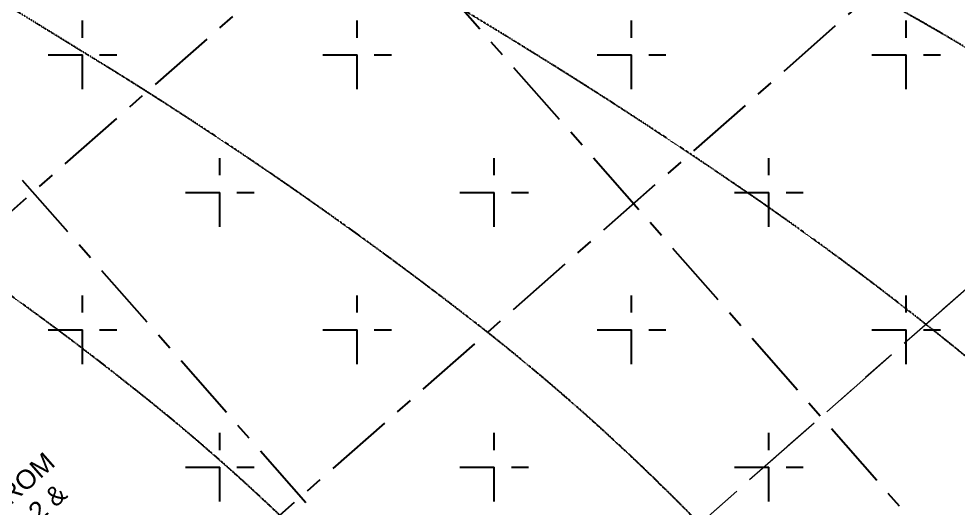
# Model space of a CAD drawing. Header units: millimetres. Extents: x 832728086 to 834530684, y 817551485 to 818349469.
# Drawn here: x 834325959 to 834343336, y 817945283 to 817954328 of the extents above; entities that cross this region are included whole.
import ezdxf

# ---------------------------------------------------------------- set-up
doc = ezdxf.new("R2010")
doc.units = ezdxf.units.MM
doc.header["$LTSCALE"] = 100
for name, pattern in [('Grid Line', [22.225, 12.7, -3.175, 3.175, -3.175]), ('Hidden', [9.525, 6.35, -3.175]), ('HIDDEN2', [4.7625, 3.175, -1.5875])]:
    doc.linetypes.add(name, pattern=pattern)
for name, color, linetype in [('+C-160', 160, 'Hidden'), ('DLN020__', 6, 'Continuous'), ('DLN210__', 7, 'Continuous')]:
    doc.layers.add(name, color=color, linetype=linetype)
doc.styles.get("Standard").update_dxf_attribs({"font": 'swiss.ttf'})

# ---------------------------------------------------------------- blocks, each defined once
blk = doc.blocks.new('A$C062A3D83')
at = {"layer": '+C-160'}
for p, q in [((3802, -52235), (3802, -50965)), ((8882, -52235), (8882, -50965)), ((13962, -52235), (13962, -50965)), ((19042, -52235), (19042, -50965)), ((3167, -51600), (4437, -51600)), ((8247, -51600), (9517, -51600)), ((13327, -51600), (14597, -51600)), ((18407, -51600), (19677, -51600)), ((6342, -54775), (6342, -53505)), ((11422, -54775), (11422, -53505)), ((16502, -54775), (16502, -53505)), ((5707, -54140), (6977, -54140)), ((10787, -54140), (12057, -54140)), ((15867, -54140), (17137, -54140)), ((3802, -57315), (3802, -56045)), ((8882, -57315), (8882, -56045)), ((13962, -57315), (13962, -56045)), ((19042, -57315), (19042, -56045)), ((3167, -56680), (4437, -56680)), ((8247, -56680), (9517, -56680)), ((13327, -56680), (14597, -56680)), ((18407, -56680), (19677, -56680)), ((6342, -59855), (6342, -58585)), ((11422, -59855), (11422, -58585)), ((16502, -59855), (16502, -58585)), ((5707, -59220), (6977, -59220)), ((10787, -59220), (12057, -59220)), ((15867, -59220), (17137, -59220))]:
    blk.add_line(p, q, dxfattribs=at)
at = {"layer": '+C-160', "lineweight": 18, "ltscale": 2}
blk.add_line((23057, -53369, 0), (11009, -63973, 0), dxfattribs=at)
at = {"layer": '+C-160', "ltscale": 5e-05}
for centre, radius, start, end in [((-163888, -323225), 319270, 58.31085, 59.61016), ((-97968, -230252), 209894, 58.43302, 59.81495), ((-5636, -94658), 50302, 47.9428, 60.9063), ((-38406, -133311), 96116, 55.42566, 58.43338), ((-36889, -118334), 78214, 52.4689, 58.62824), ((-18730, -104861), 61526, 36.5992, 55.47832), ((-29398, -100598), 54780, 51.6346, 55.9472), ((-13698, -88367), 40322, 35.8374, 52.6608), ((-19149, -88062), 38590, 35.3227, 52.013)]:
    blk.add_arc(centre, radius, start, end, dxfattribs=at)

msp = doc.modelspace()

# ---------------------------------------------------------------- linework, layer by layer
at = {"layer": 'DLN020__', "linetype": 'Grid Line'}
for p, q in [((834347704.6152, 817939121.1462), (834283906.9643, 818011612.3064)), ((834341548.9931, 817933703.7376), (834277751.3421, 818006194.8978)), ((834372812.6492, 817992128.6936), (834303474.7187, 817931106.121)), ((834377767.5961, 817986498.5514), (834308429.6656, 817925475.9788))]:
    msp.add_line(p, q, dxfattribs=at)
at = {"layer": 'DLN210__', "color": 2, "linetype": 'HIDDEN2', "lineweight": 18, "ltscale": 2, "elevation": -0.0703}
msp.add_lwpolyline([(834346390.5948, 817951890.8334), (834334342.0905, 817941287.247), (834340750.4885, 817934005.5964)], dxfattribs=at)

# ---------------------------------------------------------------- block references
at = {"layer": '+C-160', "ltscale": 5}
msp.add_blockref('A$C062A3D83', (834323333.3128, 818005260.0327), dxfattribs=at)

# ---------------------------------------------------------------- texts
at = {"color": 0, "insert": (834322837.932, 817943186.3574), "char_height": 350, "width": 5668.114938, "attachment_point": 1, "rotation": 41.35019583}
msp.add_mtext('{\\C7;SMOKE VENT FROM BELOW FOR B2-2 & B2-3}', dxfattribs=at)

doc.saveas('drawing.dxf')
